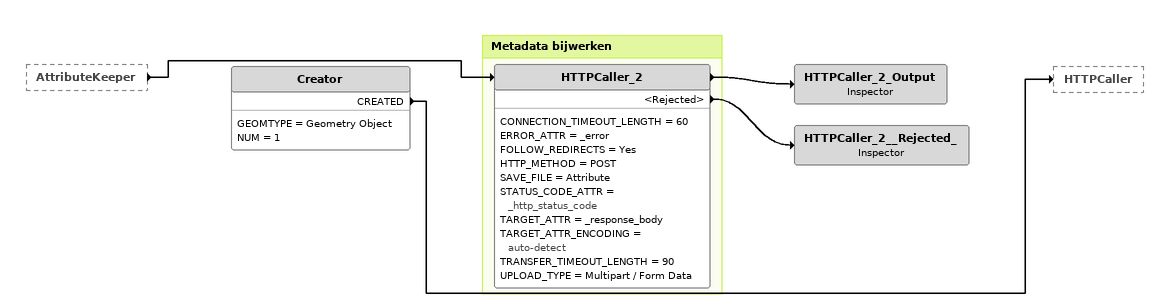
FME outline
AttributeKeeper [outside]
    -> HTTPCaller_2
Creator
    GEOMTYPE = Geometry Object
    NUM = 1
    CREATED -> HTTPCaller
HTTPCaller_2_Output: Inspector
HTTPCaller_2__Rejected_: Inspector

Bookmark: Metadata bijwerken
HTTPCaller_2
    CONNECTION_TIMEOUT_LENGTH = 60
    ERROR_ATTR = _error
    FOLLOW_REDIRECTS = Yes
    HTTP_METHOD = POST
    SAVE_FILE = Attribute
    STATUS_CODE_ATTR = _http_status_code
    TARGET_ATTR = _response_body
    TARGET_ATTR_ENCODING = auto-detect
    TRANSFER_TIMEOUT_LENGTH = 90
    UPLOAD_TYPE = Multipart / Form Data
    -> HTTPCaller_2_Output
    <Rejected> -> HTTPCaller_2__Rejected_
